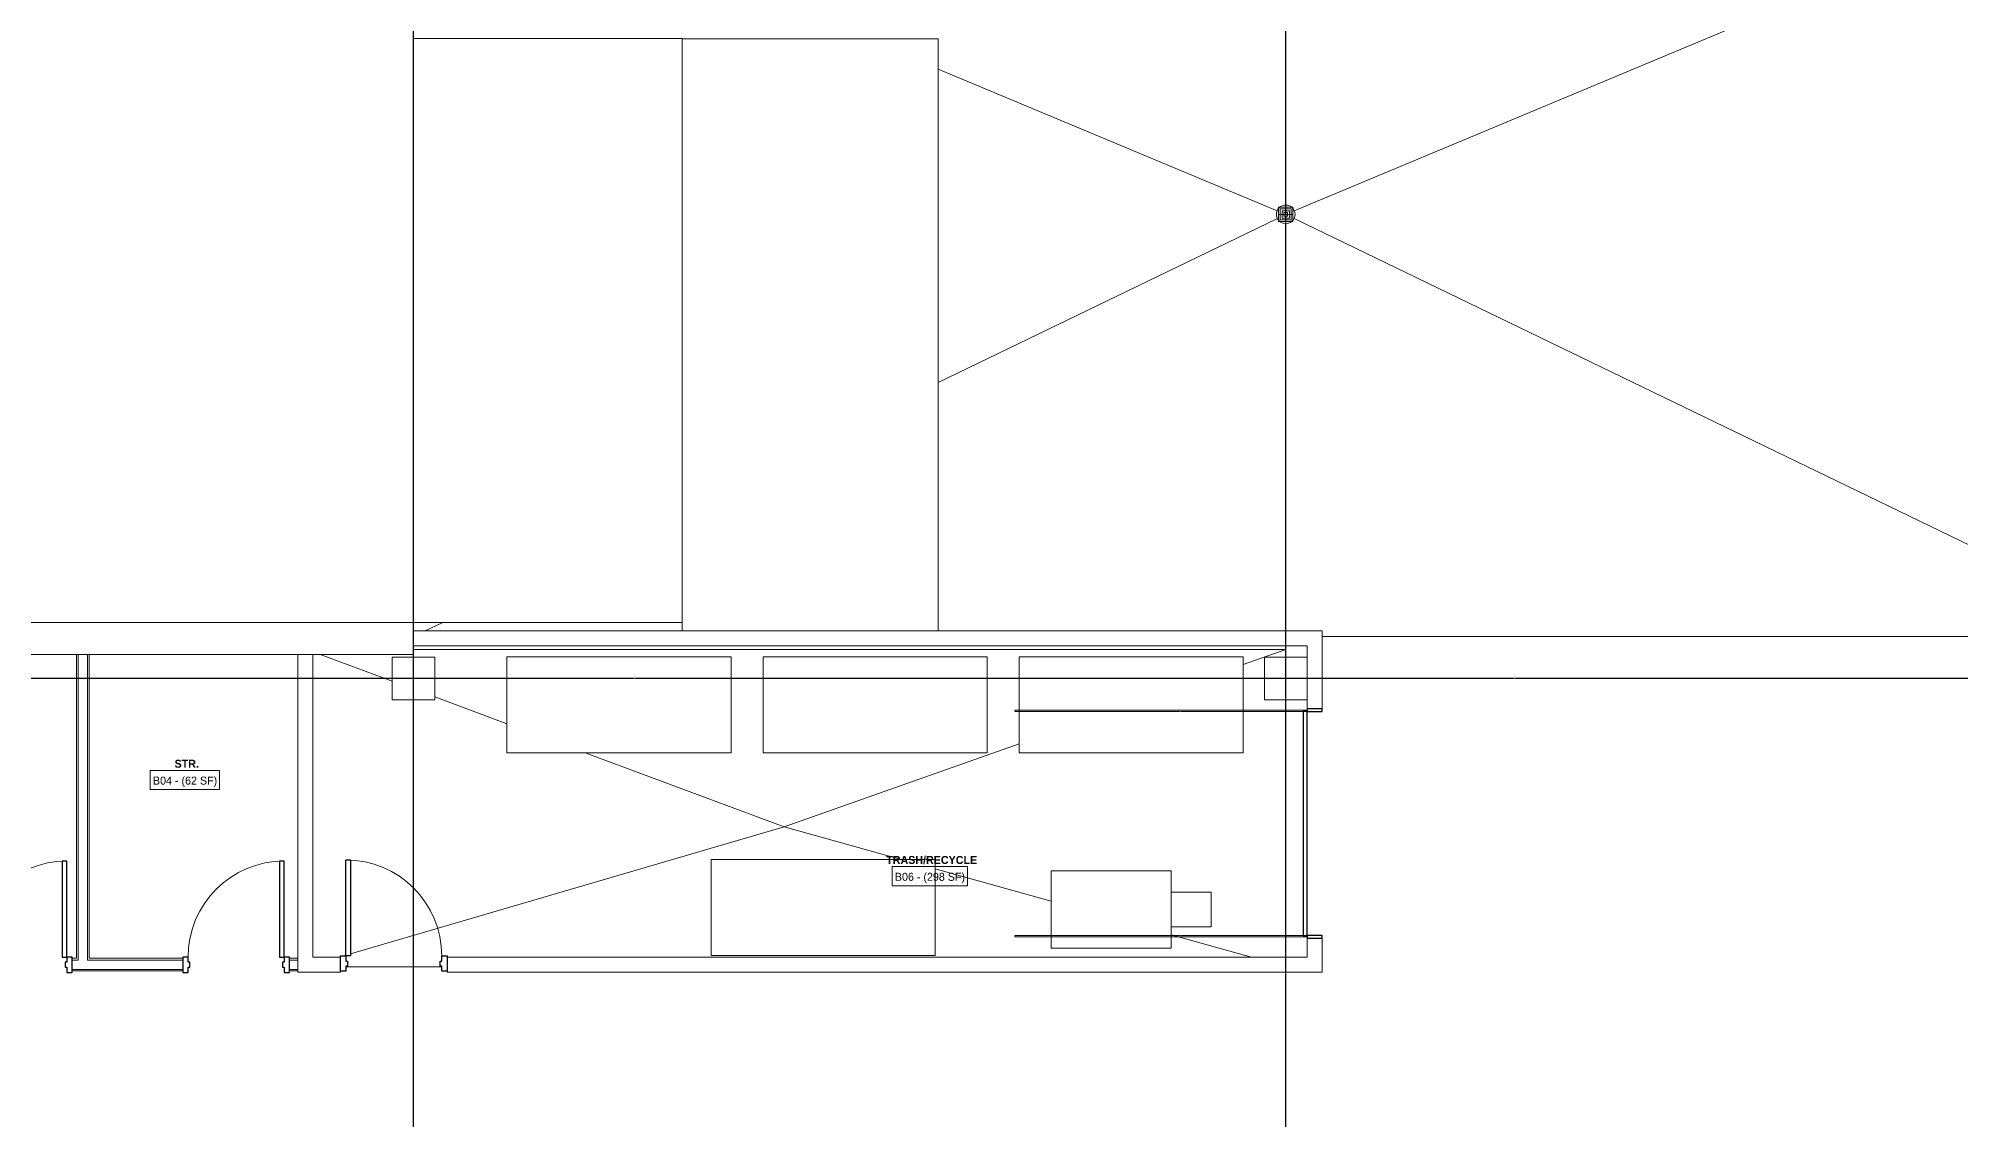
# Model space of a CAD drawing. Header units: inches. Extents: x -4093 to -1777, y 9773 to 12264.
# Drawn here: x -3295 to -2574, y 11370 to 11775 of the extents above; entities that cross this region are included whole.
import ezdxf

# ---------------------------------------------------------------- set-up
doc = ezdxf.new("R2010")
doc.units = ezdxf.units.IN
doc.header["$MEASUREMENT"] = 0
doc.linetypes.add('Dash', pattern=[0.25, 0.125, -0.125])
doc.linetypes.add('Grid Line 1_2_', pattern=[0.875, 0.5, -0.125, 0.125, -0.125])
for name, color, linetype, lineweight in [('0-1', 7, 'Continuous', 5), ('0-2', 7, 'Continuous', 9), ('A-AREA-IDEN', 2, 'Continuous', 9), ('A-DOOR-1', 10, 'Continuous', 30), ('A-DOOR-2', 7, 'Continuous', 9), ('A-DOOR-FRAM-1', 10, 'Continuous', 30), ('A-DOOR-HDLN-1', 170, 'Dash', 18), ('A-FLOR', 192, 'Continuous', 18), ('A-FLOR-1', 7, 'Continuous', 9), ('A-FLOR-2', 192, 'Continuous', 9), ('A-GENM-1', 7, 'Continuous', 9), ('A-WALL-1', 250, 'Continuous', 18), ('I-WALL-1', 7, 'Continuous', 9), ('P-SANR-FIXT', 6, 'Continuous', 9), ('Q-SPCQ-1', 7, 'Continuous', 9), ('S-COLS-1', 7, 'Continuous', 9), ('S-FNDN-1', 7, 'Continuous', 9), ('S-GRID-1', 1, 'Grid Line 1_2_', 30)]:
    doc.layers.add(name, color=color, linetype=linetype, lineweight=lineweight)
doc.styles.add('Century Gothic', font='ufonts.com_century-gothic.ttf', dxfattribs={"height": 3})
doc.styles.add('Century Gothic_B', font='GOTHICB.TTF', dxfattribs={"height": 3})

# ---------------------------------------------------------------- blocks, each defined once
blk = doc.blocks.new('Trash_Bin_3753 - 2-Yard Bin-2253474-BACKGROUND - BASEMENT')
at = {"layer": 'Q-SPCQ-1'}
for p, q in [((-42, -18), (-42, 18)), ((42, 18), (-42, 18)), ((42, 18), (42, -18)), ((42, -18), (-42, -18))]:
    blk.add_line(p, q, dxfattribs=at)
blk = doc.blocks.new('HOLLOW METAL - HM - METAL LEAF - 3-0 x 7-0-2191985-BACKGROUND - BASEMENT')
at = {"layer": 'A-DOOR-1'}
for p, q in [((18, 39.125), (16.25, 39.125)), ((16.25, 39.125), (16.25, 3.125)), ((18, 3.125), (18, 39.125)), ((16.25, 3.125), (18, 3.125))]:
    blk.add_line(p, q, dxfattribs=at)
at = {"layer": 'A-DOOR-2'}
blk.add_arc((18, 3.125), 36, 90, 180, dxfattribs=at)
at = {"layer": 'A-DOOR-FRAM-1'}
for p, q in [((-18, 3.125), (-20, 3.125)), ((-20, 3.125), (-20, -2.625)), ((-18, 1.1875), (-18, 3.125)), ((-17.375, 1.1875), (-18, 1.1875)), ((-17.375, -0.6875), (-17.375, 1.1875)), ((18, 1.1875), (17.375, 1.1875)), ((17.375, 1.1875), (17.375, -0.6875)), ((18, 3.125), (18, 1.1875)), ((20, 3.125), (18, 3.125)), ((20, -2.625), (20, 3.125)), ((-20, -2.625), (-18, -2.625)), ((-18, -2.625), (-18, -0.6875)), ((-18, -0.6875), (-17.375, -0.6875)), ((17.375, -0.6875), (18, -0.6875)), ((18, -0.6875), (18, -2.625)), ((18, -2.625), (20, -2.625))]:
    blk.add_line(p, q, dxfattribs=at)
blk = doc.blocks.new('HOLLOW METAL - HM - METAL LEAF - 3-0 x 7-0-2191988-BACKGROUND - BASEMENT')
at = {"layer": 'A-DOOR-1'}
for p, q in [((16.25, -3.5625), (18, -3.5625)), ((16.25, -39.5625), (16.25, -3.5625)), ((18, -3.5625), (18, -39.5625)), ((18, -39.5625), (16.25, -39.5625))]:
    blk.add_line(p, q, dxfattribs=at)
at = {"layer": 'A-DOOR-2'}
blk.add_arc((18, -3.5625), 36, 180, 270, dxfattribs=at)
at = {"layer": 'A-DOOR-FRAM-1'}
for p, q in [((-20, 2.1875), (-18, 2.1875)), ((-20, -3.5625), (-20, 2.1875)), ((-18, 2.1875), (-18, 0.25)), ((-18, 0.25), (-17.375, 0.25)), ((-17.375, 0.25), (-17.375, -1.625)), ((17.375, 0.25), (18, 0.25)), ((17.375, -1.625), (17.375, 0.25)), ((18, 2.1875), (20, 2.1875)), ((18, 0.25), (18, 2.1875)), ((20, 2.1875), (20, -3.5625)), ((-18, -3.5625), (-20, -3.5625)), ((-18, -1.625), (-18, -3.5625)), ((-17.375, -1.625), (-18, -1.625)), ((18, -1.625), (17.375, -1.625)), ((18, -3.5625), (18, -1.625)), ((20, -3.5625), (18, -3.5625))]:
    blk.add_line(p, q, dxfattribs=at)
blk = doc.blocks.new('OVERHEAD GARAGE DOOR - 7_X8_-2198361-BACKGROUND - BASEMENT')
at = {"layer": 'A-DOOR-1'}
for p, q in [((42, -2.9375), (-42, -2.9375)), ((-42, -2.9375), (-42, -4.4375)), ((-42, -4.4375), (42, -4.4375)), ((42, -4.4375), (42, -2.9375))]:
    blk.add_line(p, q, dxfattribs=at)
at = {"layer": 'A-DOOR-FRAM-1'}
for p, q in [((-42, 2.6875), (-43, 2.6875)), ((-43, 2.6875), (-43, -2.9375)), ((-42, -2.9375), (-42, 2.6875)), ((42, 2.6875), (42, -2.9375)), ((43, 2.6875), (42, 2.6875)), ((43, -2.9375), (43, 2.6875)), ((-43, -2.9375), (-42, -2.9375)), ((42, -2.9375), (43, -2.9375))]:
    blk.add_line(p, q, dxfattribs=at)
at = {"layer": 'A-DOOR-HDLN-1'}
for p, q in [((-42.5, -112.4375), (-42.5, -2.9375)), ((-42, -4.4375), (-42, -112.4375)), ((42, -4.4375), (42, -112.4375)), ((42.5, -112.4375), (42.5, -2.9375)), ((-42, -112.4375), (-42.5, -112.4375)), ((42, -112.4375), (42.5, -112.4375))]:
    blk.add_line(p, q, dxfattribs=at)
blk = doc.blocks.new('Dumpster Caddy - Dumpster Caddy-2254731-BACKGROUND - BASEMENT')
at = {"layer": 'A-GENM-1'}
for p, q in [((45, 29), (0, 29)), ((0, 29), (0, 0)), ((45, 0), (45, 29)), ((60, 21), (45, 21)), ((60, 8), (60, 21)), ((45, 8), (60, 8)), ((0, 0), (45, 0))]:
    blk.add_line(p, q, dxfattribs=at)
blk = doc.blocks.new('CTR - 1st Phase - Common Walls_rvt-1-BACKGROUND - BASEMENT')
at = {"layer": 'A-WALL-1'}
for p, q in [((-3280.02, 11544.19), (-3280.02, 11430.18)), ((-3276.52, 11544.19), (-3276.52, 11430.18)), ((-3280.02, 11429.55), (-3282.27, 11429.55)), ((-3280.02, 11430.18), (-3280.02, 11429.55)), ((-3276.52, 11430.18), (-3276.52, 11429.55)), ((-3240.77, 11429.55), (-3276.52, 11429.55)), ((-3197.7, 11429.55), (-3200.77, 11429.55)), ((-3240.77, 11426.05), (-3282.27, 11426.05)), ((-3197.7, 11426.05), (-3200.77, 11426.05))]:
    blk.add_line(p, q, dxfattribs=at)
at = {"layer": 'I-WALL-1'}
for p, q in [((-3275.9, 11544.19), (-3280.65, 11544.19)), ((-3280.65, 11544.19), (-3280.65, 11430.18)), ((-3275.9, 11430.18), (-3275.9, 11544.19)), ((-3280.65, 11430.18), (-3282.27, 11430.18)), ((-3240.77, 11430.18), (-3275.9, 11430.18)), ((-3197.7, 11430.18), (-3200.77, 11430.18)), ((-3197.7, 11425.43), (-3197.7, 11430.18)), ((-3282.27, 11425.43), (-3240.77, 11425.43)), ((-3200.77, 11425.43), (-3197.7, 11425.43))]:
    blk.add_line(p, q, dxfattribs=at)
at = {"layer": 'S-FNDN-1'}
for p, q in [((-2819.32, 11552.99), (-3154.32, 11552.99)), ((-3154.32, 11552.99), (-3154.32, 11547.36)), ((-2813.7, 11552.99), (-2819.32, 11552.99)), ((-2813.7, 11523.8), (-2813.7, 11552.99)), ((-3192.07, 11544.19), (-3197.7, 11544.19)), ((-3197.7, 11544.19), (-3197.7, 11430.61)), ((-3192.07, 11430.61), (-3192.07, 11544.19)), ((-3154.32, 11547.36), (-2819.32, 11547.36)), ((-2819.32, 11547.36), (-2819.32, 11523.8)), ((-2819.32, 11437.8), (-2819.32, 11430.61)), ((-2813.7, 11424.99), (-2813.7, 11437.8)), ((-3197.7, 11430.61), (-3197.7, 11424.99)), ((-3181.7, 11430.61), (-3192.07, 11430.61)), ((-2819.32, 11430.61), (-3141.7, 11430.61)), ((-3197.7, 11424.99), (-3181.7, 11424.99)), ((-3181.7, 11424.99), (-3181.7, 11425.36)), ((-3141.7, 11425.36), (-3141.7, 11424.99)), ((-3141.7, 11424.99), (-2819.32, 11424.99)), ((-2819.32, 11424.99), (-2813.7, 11424.99))]:
    blk.add_line(p, q, dxfattribs=at)
at = {"layer": '0-2'}
for name, p in [('Trash_Bin_3753 - 2-Yard Bin-2253474-BACKGROUND - BASEMENT', (-3077.26, 11525.24)), ('Trash_Bin_3753 - 2-Yard Bin-2253474-BACKGROUND - BASEMENT', (-2981.26, 11525.24)), ('Trash_Bin_3753 - 2-Yard Bin-2253474-BACKGROUND - BASEMENT', (-2885.26, 11525.24)), ('HOLLOW METAL - HM - METAL LEAF - 3-0 x 7-0-2191985-BACKGROUND - BASEMENT', (-3302.27, 11427.55)), ('HOLLOW METAL - HM - METAL LEAF - 3-0 x 7-0-2191985-BACKGROUND - BASEMENT', (-3220.77, 11427.55)), ('Trash_Bin_3753 - 2-Yard Bin-2253474-BACKGROUND - BASEMENT', (-3000.75, 11449.24)), ('Dumpster Caddy - Dumpster Caddy-2254731-BACKGROUND - BASEMENT', (-2915.26, 11433.99))]:
    blk.add_blockref(name, p, dxfattribs=at)
for name, p, rotation in [('OVERHEAD GARAGE DOOR - 7_X8_-2198361-BACKGROUND - BASEMENT', (-2816.39, 11480.8), 270), ('HOLLOW METAL - HM - METAL LEAF - 3-0 x 7-0-2191988-BACKGROUND - BASEMENT', (-3161.7, 11427.55), 180)]:
    blk.add_blockref(name, p, dxfattribs=dict(at, rotation=rotation))
blk = doc.blocks.new('CTR - 1st Phase - Structure_rvt-1-BACKGROUND - BASEMENT')
at = {"layer": 'A-FLOR-1'}
for p, q in [((-3053.55, 11775.19), (-3154.32, 11775.19)), ((-3053.55, 11556.19), (-3053.55, 11775.19)), ((-2957.55, 11774.99), (-3053.55, 11774.99)), ((-3053.55, 11774.99), (-3053.55, 11552.99)), ((-2957.55, 11552.99), (-2957.55, 11774.99)), ((-3154.32, 11556.19), (-3053.55, 11556.19))]:
    blk.add_line(p, q, dxfattribs=at)
at = {"layer": 'S-COLS-1'}
for p, q in [((-3146.32, 11543.19), (-3162.32, 11543.19)), ((-3162.32, 11543.19), (-3162.32, 11543.11)), ((-3162.32, 11543.11), (-3162.32, 11527.27)), ((-3146.32, 11543.11), (-3146.32, 11543.19)), ((-3146.32, 11527.27), (-3146.32, 11543.11)), ((-2819.32, 11543.19), (-2835.32, 11543.19)), ((-2835.32, 11543.19), (-2835.32, 11543.11)), ((-2835.32, 11543.11), (-2835.32, 11527.27)), ((-2819.32, 11543.11), (-2819.32, 11543.19)), ((-2819.32, 11527.27), (-2819.32, 11543.11)), ((-3162.32, 11527.27), (-3162.32, 11527.19)), ((-3162.32, 11527.19), (-3146.32, 11527.19)), ((-3146.32, 11527.19), (-3146.32, 11527.27)), ((-2835.32, 11527.27), (-2835.32, 11527.19)), ((-2835.32, 11527.19), (-2819.32, 11527.19)), ((-2819.32, 11527.19), (-2819.32, 11527.27))]:
    blk.add_line(p, q, dxfattribs=at)
at = {"layer": 'S-FNDN-1'}
for p, q in [((-3154.32, 11556.19), (-3433.32, 11556.19)), ((-3154.32, 11544.19), (-3154.32, 11556.19)), ((-3433.32, 11544.19), (-3154.32, 11544.19))]:
    blk.add_line(p, q, dxfattribs=at)
at = {"layer": 'S-GRID-1'}
for p, q in [((-3154.32, 9772.61), (-3154.32, 12247.5)), ((-2827.32, 9772.61), (-2827.32, 12247.5)), ((-1777.25, 11535.19), (-4076.95, 11535.19))]:
    blk.add_line(p, q, dxfattribs=at)
blk = doc.blocks.new('Drain-Floor-WATTS-Square-Stainless_Steel_Strainer-Type_FD-1200-M - 2_ Outlet with 5_ Strainer-2528673-BACKGROUND - BASEMENT')
at = {"layer": 'P-SANR-FIXT'}
for p, q in [((-2.707, -2.707), (-2.707, 2.707)), ((-2.707, 2.707), (2.707, 2.707)), ((-2.03025, -2.03025), (-2.03025, 2.03025)), ((-2.03025, 2.03025), (2.03025, 2.03025)), ((-1.3535, -1.3535), (-1.3535, 1.3535)), ((-1.3535, 1.3535), (1.3535, 1.3535)), ((-0.67675, -0.67675), (-0.67675, 0.67675)), ((-0.67675, 0.67675), (0.67675, 0.67675)), ((0, 2.707), (0, -2.707)), ((0.67675, 0.67675), (0.67675, -0.67675)), ((1.3535, 1.3535), (1.3535, -1.3535)), ((2.03025, 2.03025), (2.03025, -2.03025)), ((2.707, 2.707), (2.707, -2.707)), ((-2.707, 0), (2.707, 0)), ((2.707, -2.707), (-2.707, -2.707)), ((2.03025, -2.03025), (-2.03025, -2.03025)), ((1.3535, -1.3535), (-1.3535, -1.3535)), ((0.67675, -0.67675), (-0.67675, -0.67675))]:
    blk.add_line(p, q, dxfattribs=at)
for start, end in [(360, 180), (180, 360)]:
    blk.add_arc((0, 0), 3.5, start, end, dxfattribs=at)

msp = doc.modelspace()

# ---------------------------------------------------------------- linework, layer by layer
at = {"layer": 'A-AREA-IDEN', "flags": 128}
for points in [[(-3252.95, 11500.67), (-3227.03, 11500.67), (-3227.03, 11493.5), (-3252.95, 11493.5)], [(-2974.84, 11464.58), (-2946.59, 11464.58), (-2946.59, 11457.41), (-2974.84, 11457.41)]]:
    msp.add_lwpolyline(points, close=True, dxfattribs=at)
at = {"layer": 'A-FLOR'}
for p, q in [((-2521.39, 11837.19), (-2824.12, 11710.53)), ((-2957.55, 11763.68), (-2830.52, 11710.53)), ((-2957.55, 11646.12), (-2830.45, 11707.67)), ((-2824.2, 11707.67), (-2500.32, 11550.83)), ((-3149.86, 11552.99), (-3143.25, 11556.19)), ((-2500.32, 11550.83), (-2813.7, 11550.83)), ((-3162.32, 11534.16), (-3189.27, 11544.19)), ((-3154.32, 11546.03), (-2827.32, 11546.03)), ((-2843.26, 11540.39), (-2827.32, 11546.03)), ((-2827.32, 11546.03), (-2827.32, 11543.19)), ((-3119.26, 11518.14), (-3146.32, 11528.21)), ((-2827.32, 11527.19), (-2827.32, 11430.61)), ((-3015.33, 11479.46), (-3089.97, 11507.24)), ((-3015.33, 11479.46), (-2927.26, 11510.65)), ((-3177.95, 11431.82), (-3015.33, 11479.46)), ((-2971.48, 11467.24), (-3015.33, 11479.46)), ((-2915.26, 11451.57), (-2958.75, 11463.69)), ((-2840.11, 11430.61), (-2870.26, 11439.02)), ((-3182.06, 11430.61), (-3181.7, 11430.72)), ((-3180.35, 11431.11), (-3179.7, 11431.31)), ((-3143.7, 11427.05), (-3179.7, 11427.05))]:
    msp.add_line(p, q, dxfattribs=at)
at = {"layer": 'A-FLOR-2'}
msp.add_line((-2957.55, 11775.19), (-2957.55, 11774.99), dxfattribs=at)

# ---------------------------------------------------------------- block references
at = {"layer": '0-1'}
for name in ['CTR - 1st Phase - Structure_rvt-1-BACKGROUND - BASEMENT', 'CTR - 1st Phase - Common Walls_rvt-1-BACKGROUND - BASEMENT']:
    msp.add_blockref(name, (0, 0), dxfattribs=at)
at = {"layer": 'P-SANR-FIXT'}
msp.add_blockref('Drain-Floor-WATTS-Square-Stainless_Steel_Strainer-Type_FD-1200-M - 2_ Outlet with 5_ Strainer-2528673-BACKGROUND - BASEMENT', (-2827.32, 11709.19), dxfattribs=at)

# ---------------------------------------------------------------- texts
at = {"layer": 'A-AREA-IDEN', "char_height": 3, "attachment_point": 1}
for s, insert, width, style in [('STR.', (-3243.86, 11504.66), 9.292, 'Century Gothic_B'), ('B04 - (62 SF)', (-3251.95, 11498.33), 28.886, 'Century Gothic'), ('TRASH/RECYCLE', (-2977.09, 11468.57), 39.592, 'Century Gothic_B'), ('B06 - (298 SF)', (-2973.84, 11462.25), 31.714, 'Century Gothic')]:
    msp.add_mtext(s, dxfattribs=dict(at, insert=insert, width=width, style=style))

doc.saveas('drawing.dxf')
